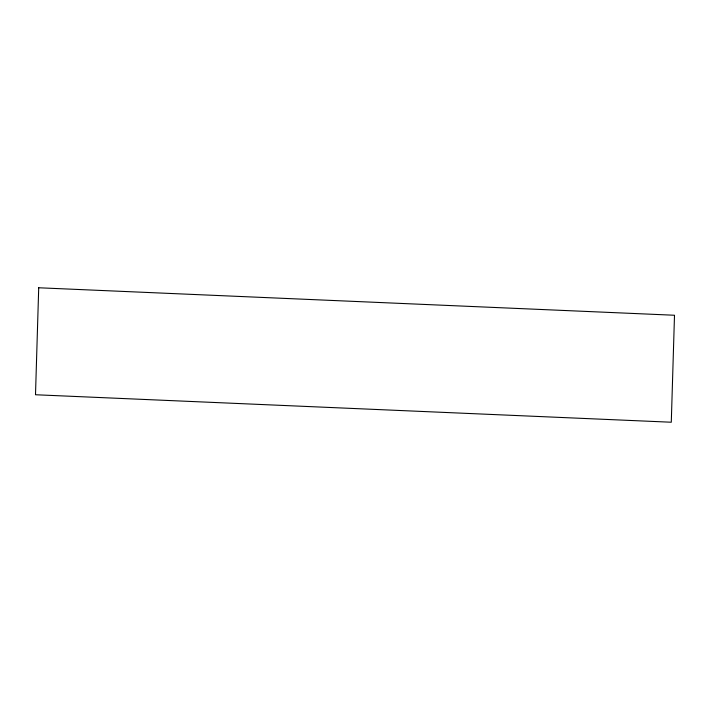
<?xml version="1.0" encoding="UTF-8"?>
<svg xmlns="http://www.w3.org/2000/svg" width="710" height="710" viewBox="0 0 710 710"><rect width="100%" height="100%" fill="white"/><g stroke="black" fill="none" stroke-linecap="round" stroke-linejoin="round"><path stroke-width="1.06" d="M38.713 287.772L35.5 394.751L671.287 422.228L674.5 315.249L38.713 287.772"/></g></svg>
